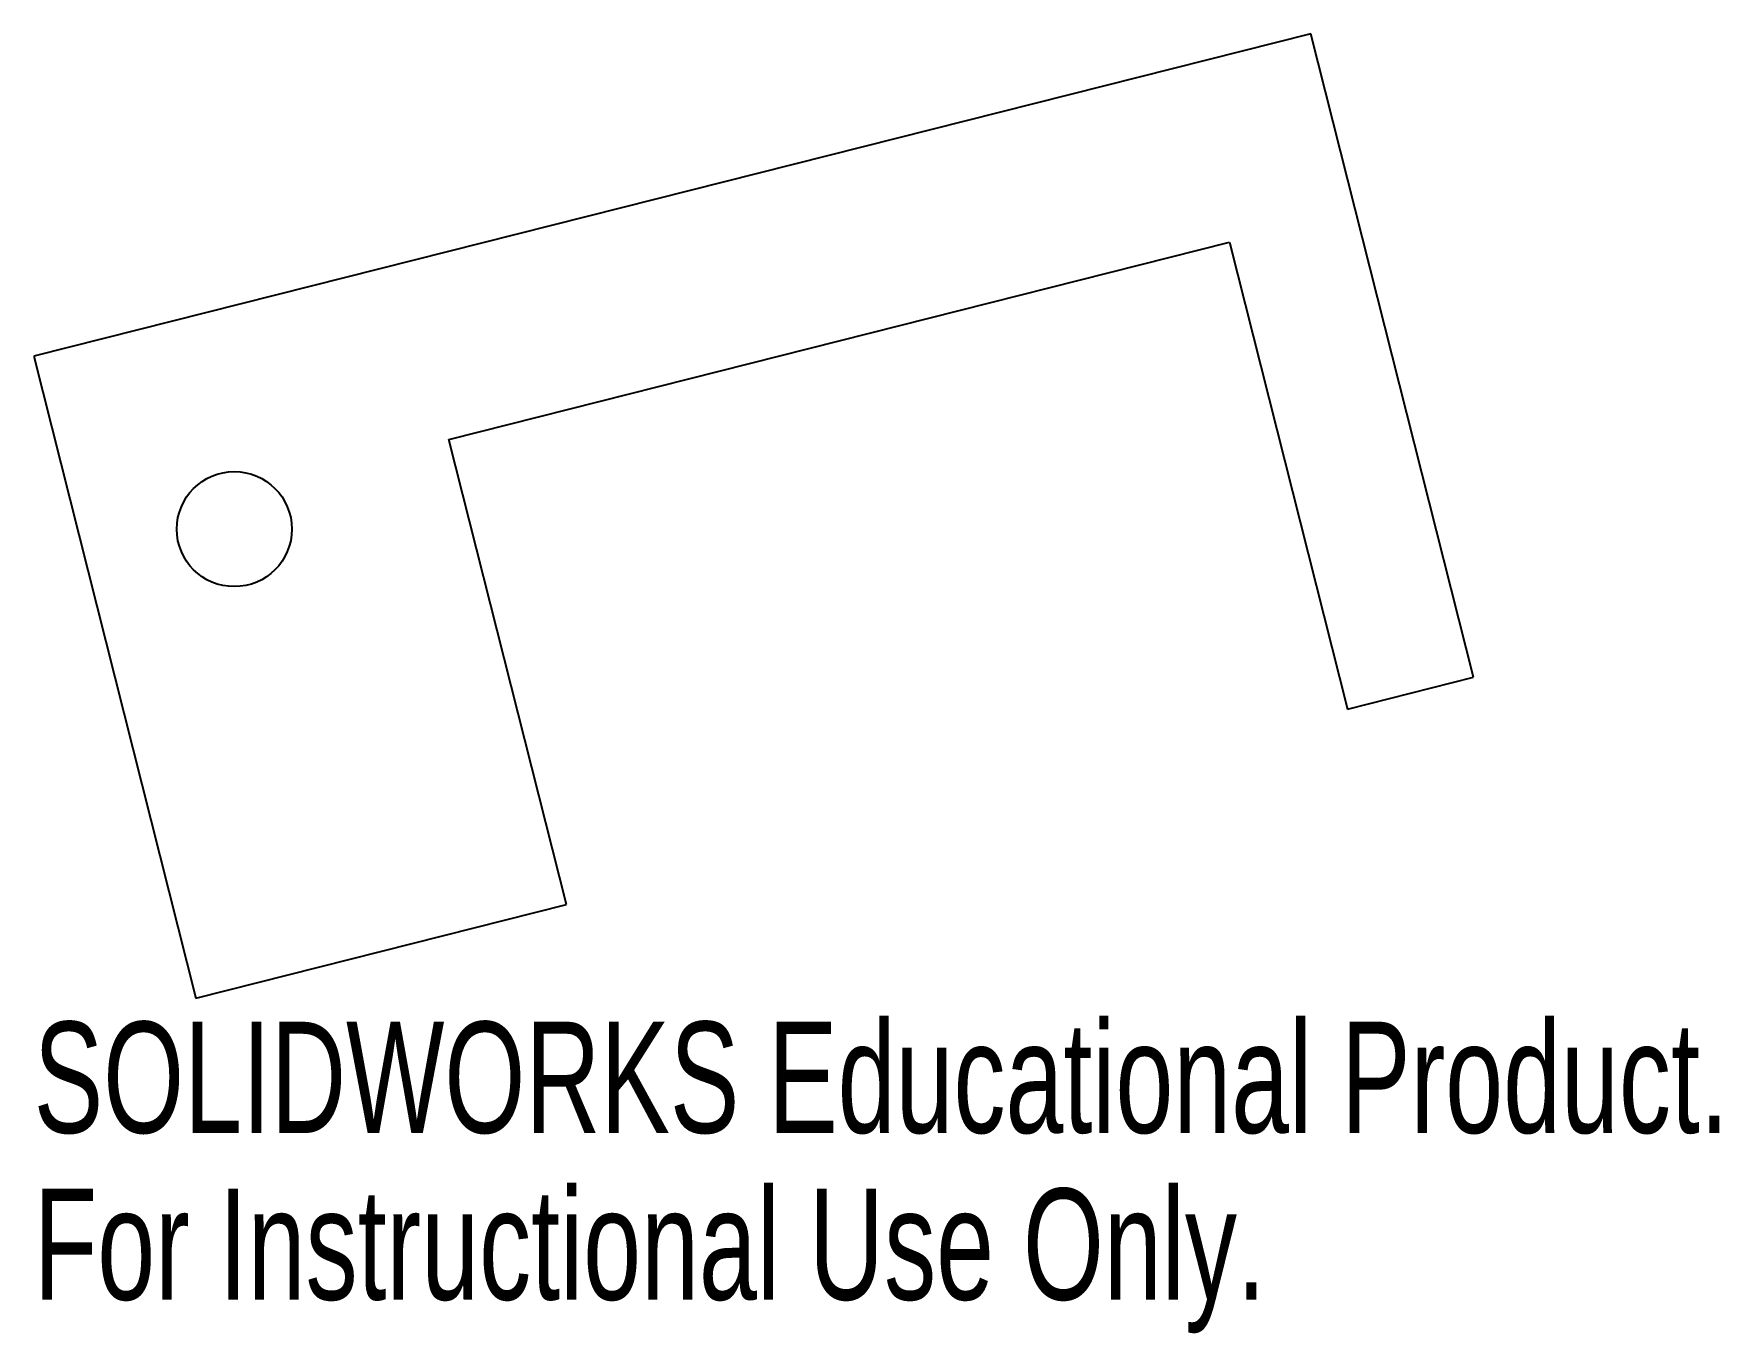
# Model space of a CAD drawing. Header units: millimetres. Extents: x -602.2 to -528.9, y -25.4 to 31.1.
import ezdxf

# ---------------------------------------------------------------- set-up
doc = ezdxf.new("R2010")
doc.units = ezdxf.units.MM
doc.styles.add('SLDTEXTSTYLE0', font='TXT', dxfattribs={"width": 0.7})

msp = doc.modelspace()

# ---------------------------------------------------------------- linework, layer by layer
at = {"color": 7, "linetype": 'Continuous', "lineweight": 25}
for p, q in [((-546.672, 31.077), (-602.191, 17.054)), ((-539.607, 3.103), (-546.672, 31.077)), ((-584.141, 13.439), (-550.207, 22.01)), ((-550.207, 22.01), (-545.082, 1.72)), ((-602.191, 17.054), (-595.144, -10.848)), ((-579.035, -6.779), (-584.141, 13.439)), ((-545.082, 1.72), (-539.607, 3.103)), ((-595.144, -10.848), (-579.035, -6.779))]:
    msp.add_line(p, q, dxfattribs=at)
msp.add_circle((-593.471, 9.544), 2.5, dxfattribs=at)

# ---------------------------------------------------------------- texts
at = {"color": 7, "linetype": 'Continuous', "char_height": 4.83362, "attachment_point": 1, "style": 'SLDTEXTSTYLE0'}
for s, insert in [('SOLIDWORKS Educational Product.', (-602.191, -11.868)), ('For Instructional Use Only.', (-602.191, -19.118))]:
    msp.add_mtext(s, dxfattribs=dict(at, insert=insert))

doc.saveas('drawing.dxf')
